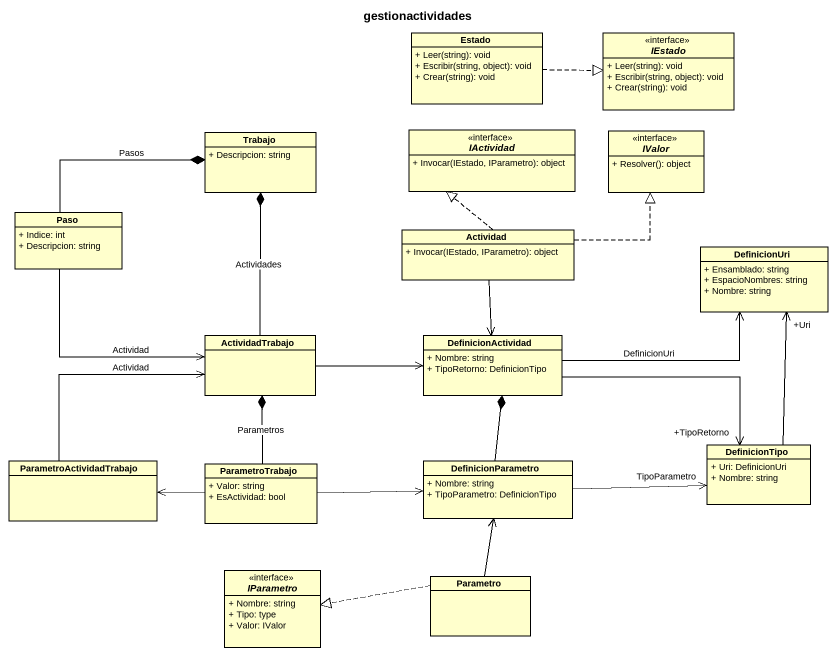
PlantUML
@startuml
title gestionactividades
hide circle
hide empty members
skinparam classAttributeIconSize 0
class Estado {
  + Leer(string): void
  + Escribir(string, object): void
  + Crear(string): void
}
interface IEstado {
  + Leer(string): void
  + Escribir(string, object): void
  + Crear(string): void
}
class Trabajo {
  + Descripcion: string
}
interface IActividad {
  + Invocar(IEstado, IParametro): object
}
interface IValor {
  + Resolver(): object
}
class Paso {
  + Indice: int
  + Descripcion: string
}
class Actividad {
  + Invocar(IEstado, IParametro): object
}
class DefinicionUri {
  + Ensamblado: string
  + EspacioNombres: string
  + Nombre: string
}
class ActividadTrabajo
class DefinicionActividad {
  + Nombre: string
  + TipoRetorno: DefinicionTipo
}
class ParametroActividadTrabajo
class ParametroTrabajo {
  + Valor: string
  + EsActividad: bool
}
class DefinicionParametro {
  + Nombre: string
  + TipoParametro: DefinicionTipo
}
class DefinicionTipo {
  + Uri: DefinicionUri
  + Nombre: string
}
interface IParametro {
  + Nombre: string
  + Tipo: type
  + Valor: IValor
}
class Parametro
Estado .right.|> IEstado
Paso -right-* Trabajo : Pasos
Paso --> ActividadTrabajo : Actividad
Actividad .up.|> IActividad
Actividad .right.|> IValor
Actividad --> DefinicionActividad
ActividadTrabajo -up-* Trabajo : Actividades
ActividadTrabajo -right-> DefinicionActividad
DefinicionActividad -right-> DefinicionUri : DefinicionUri
DefinicionActividad -right-> "+TipoRetorno" DefinicionTipo
ParametroActividadTrabajo -up-> ActividadTrabajo : Actividad
ParametroTrabajo -up-* ActividadTrabajo : Parametros
ParametroTrabajo -left-> ParametroActividadTrabajo
ParametroTrabajo -right-> DefinicionParametro
DefinicionParametro -up-* DefinicionActividad
DefinicionParametro -right-> "TipoParametro" DefinicionTipo
DefinicionTipo -up-> "+Uri" DefinicionUri
Parametro -up-> DefinicionParametro
Parametro .left.|> IParametro
@enduml
